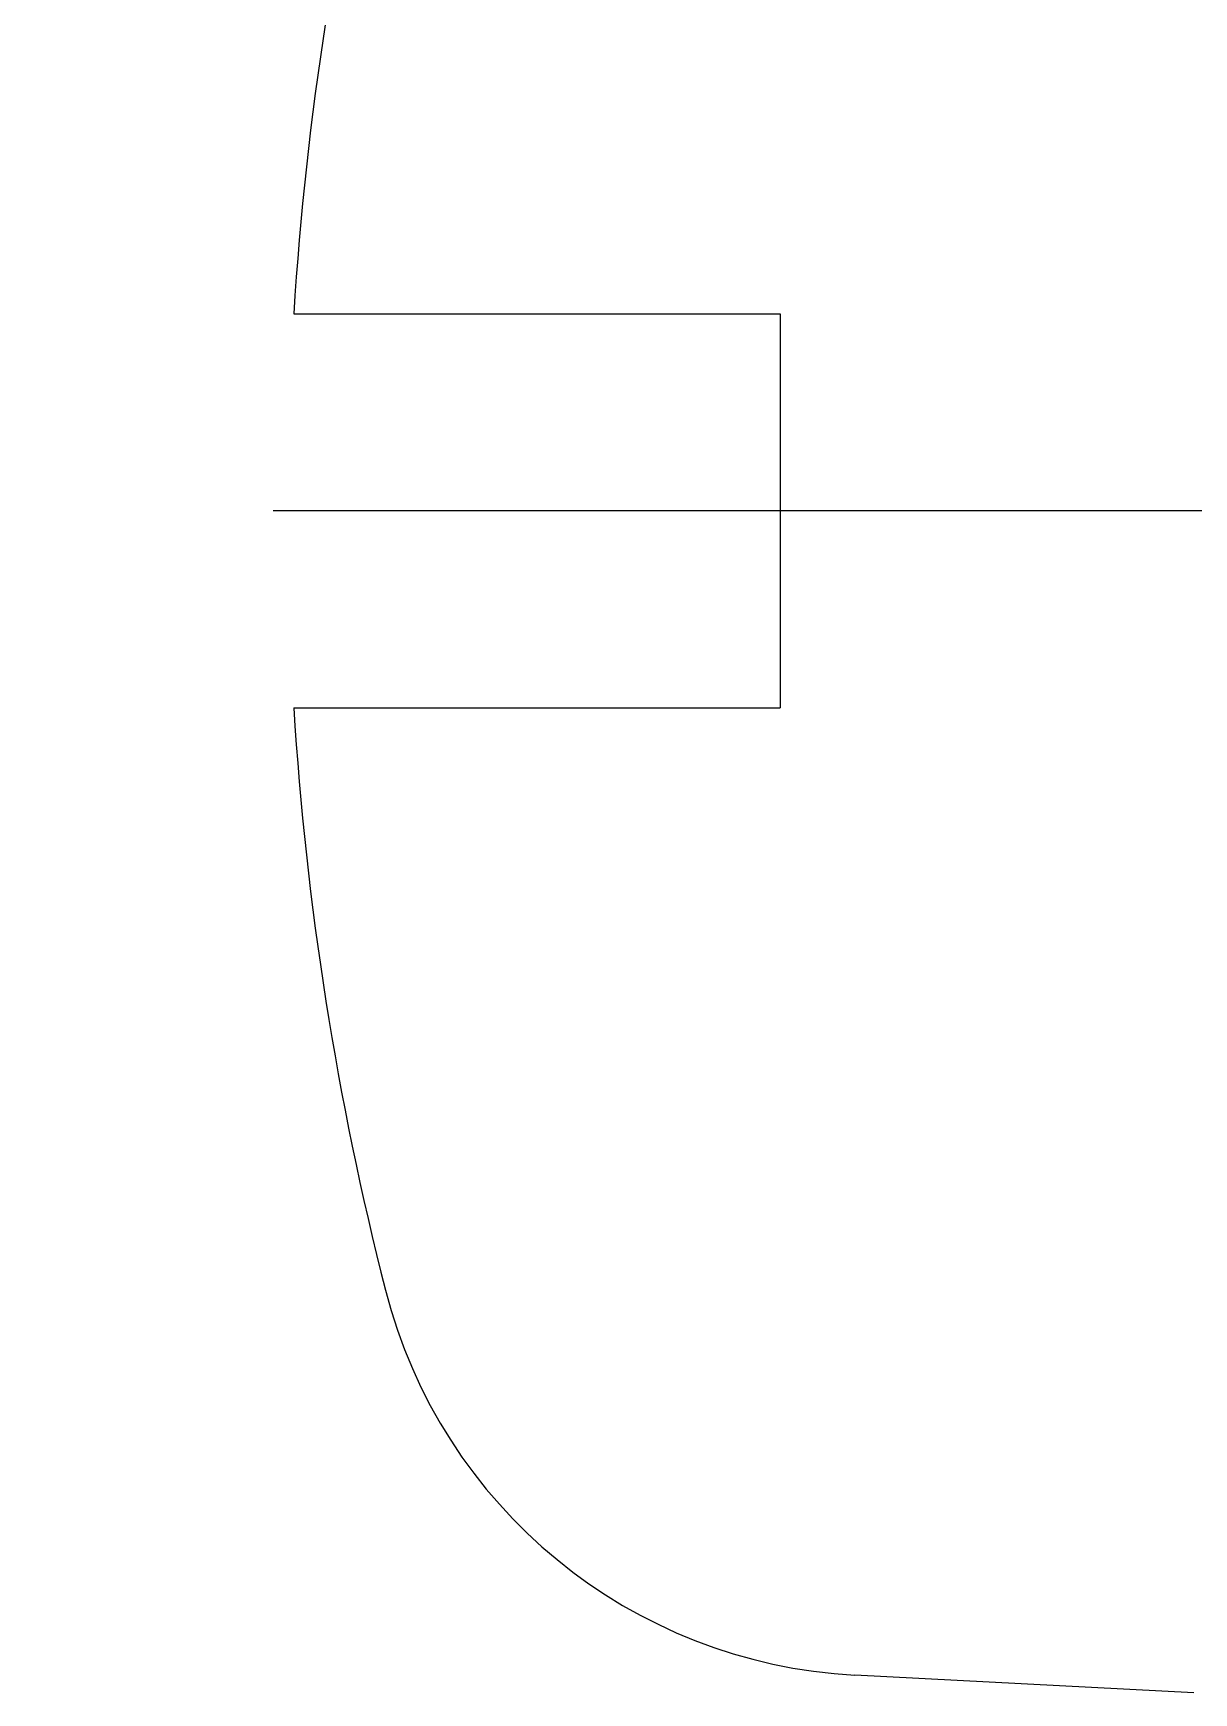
# Model space of a CAD drawing. Extents: x -609 to 899, y 138 to 558.
# Drawn here: x -443.542 to -440.597, y 350.561 to 354.773 of the extents above; entities that cross this region are included whole.
import ezdxf

# ---------------------------------------------------------------- set-up
doc = ezdxf.new("R2010")
doc.units = 0
doc.linetypes.add('CENTER', pattern=[12, 7.5, -1.5, 1.5, -1.5])
doc.linetypes.add('CONTINOUS', pattern=[0])
doc.layers.get('0').update_dxf_attribs({"linetype": 'CONTINUOUS'})
doc.layers.add('CENTER', color=1, linetype='CENTER')

msp = doc.modelspace()

# ---------------------------------------------------------------- linework, layer by layer
at = {"color": 7, "linetype": 'CONTINOUS'}
for p, q in [((-442.8811, 354.0611), (-441.6467, 354.0611)), ((-441.6467, 354.0611), (-441.6467, 353.0611)), ((-442.8811, 353.0611), (-441.6467, 353.0611)), ((-440.5967, 350.5611), (-441.4567, 350.6061))]:
    msp.add_line(p, q, dxfattribs=at)
for centre, radius, start, end in [((-434.8967, 353.5611), 8, 165.68397, 176.4167), ((-434.8967, 353.5611), 8, 183.5833, 194.31603), ((-441.3886, 351.9044), 1.3, 194.316, 267)]:
    msp.add_arc(centre, radius, start, end, dxfattribs=at)
at = {"layer": 'CENTER', "color": 1, "linetype": 'CENTER'}
msp.add_line((-435.4334, 353.5611), (-443.5423, 353.5611), dxfattribs=at)

doc.saveas('drawing.dxf')
